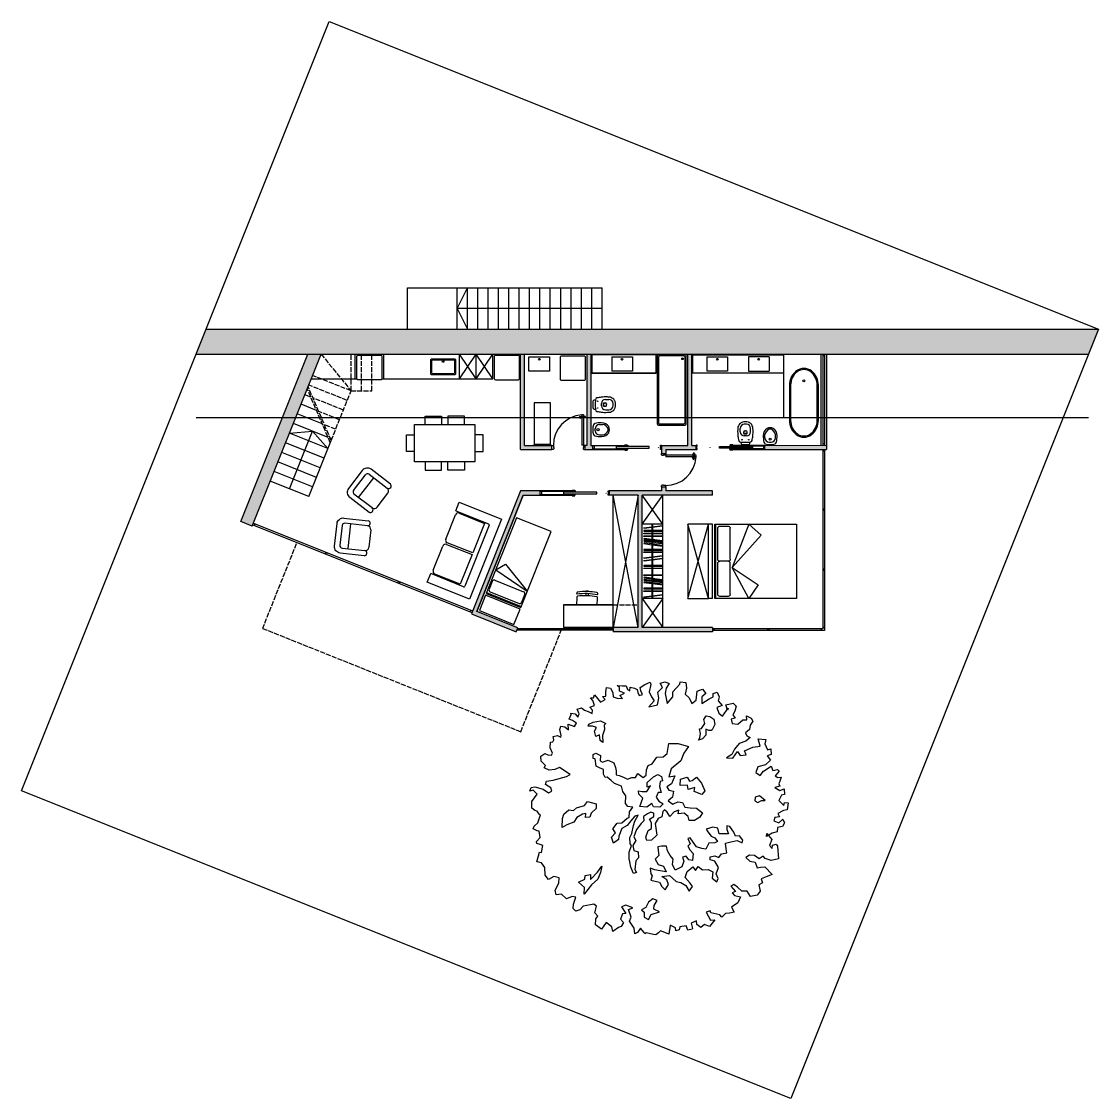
# Model space of a CAD drawing. Header units: millimetres. Extents: x -4534 to 16991, y -2575 to 14176.
# Drawn here: x 14392 to 16991, y 2086 to 4686 of the extents above; entities that cross this region are included whole.
import ezdxf

# ---------------------------------------------------------------- set-up
doc = ezdxf.new("R2010")
doc.units = ezdxf.units.MM
doc.linetypes.add('ACAD_ISO02W100', pattern=[15, 12, -3])
for name, color, linetype in [('Albero_foglie', 104, 'Continuous'), ('campitura', 254, 'Continuous'), ('finestre', 140, 'Continuous'), ('MURO', 44, 'Continuous')]:
    doc.layers.add(name, color=color, linetype=linetype)

msp = doc.modelspace()

# ---------------------------------------------------------------- hatches: boundary and pattern name
at = {"layer": 'campitura'}
h = msp.add_hatch(color=256, dxfattribs=at)
h.dxf.hatch_style = 1
h.paths.add_polyline_path([(15114.7, 3883), (15082.4, 3883), (14920.8, 3478.8), (14948.6, 3467.7)])
h = msp.add_hatch(color=256, dxfattribs=at)
h.dxf.hatch_style = 1
h.paths.add_polyline_path([(15606, 3883), (15596, 3883), (15596, 3652.7), (15671.7, 3652.7), (15671.7, 3662.7), (15606, 3662.7)])
h.paths.add_polyline_path([(15756, 3662.7), (15752, 3662.7), (15752, 3652.7), (15770.4, 3652.7), (15770.4, 3662.7), (15766, 3662.7), (15766, 3883), (15756, 3883)])
h.paths.add_polyline_path([(15999.8, 3662.7), (15936.6, 3662.7), (15936.6, 3652.5), (15936.6, 3642.7), (15946.6, 3642.7), (15946.6, 3652.7), (16019.8, 3652.7), (16019.8, 3662.7), (16009.8, 3662.7), (16009.8, 3883), (15999.8, 3883)])
h = msp.add_hatch(color=256, dxfattribs=at)
h.dxf.hatch_style = 1
h.paths.add_polyline_path([(16334.8, 3652.7), (16334.8, 3662.7), (16104.8, 3662.9), (16104.8, 3662.2), (16186, 3662.2), (16186, 3653.4), (16104.8, 3653.3), (16104.8, 3652.6)])
h = msp.add_hatch(color=256, dxfattribs=at)
h.dxf.hatch_style = 1
h.paths.add_polyline_path([(16059.8, 3212.9), (16059.8, 3222.9), (15889.8, 3222.9), (15889.8, 3542.7), (16059.8, 3542.7), (16059.8, 3552.7), (15946.6, 3552.7), (15946.6, 3562.4), (15936.6, 3562.4), (15936.6, 3552.7), (15809.8, 3552.7), (15809.8, 3542.7), (15879.8, 3542.7), (15879.8, 3222.9), (15819.8, 3222.9), (15819.8, 3212.9)])
h = msp.add_hatch(color=256, dxfattribs=at)
h.dxf.hatch_style = 1
h.paths.add_polyline_path([(15724.8, 3542.7), (15724.8, 3543.3), (15643.6, 3543.4), (15643.6, 3552.7), (15596, 3552.7), (15477.4, 3256.2), (15585.5, 3212.9), (15589.2, 3222.2), (15490.4, 3261.7), (15602.8, 3542.7)])
at = {"layer": 'MURO'}
h = msp.add_hatch(color=256, dxfattribs=at)
h.dxf.hatch_style = 1
h.paths.add_polyline_path([(16967.2, 3883), (16991.2, 3943), (14837.2, 3943), (14813.2, 3883)])

# ---------------------------------------------------------------- linework, layer by layer
for p, q in [((14391.5, 2828.8), (15134.3, 4685.8)), ((15134.3, 4685.8), (16991.2, 3943)), ((15323, 3943), (15323, 4043)), ((15323, 4043), (15443, 4043)), ((15443, 4043), (15793, 4043)), ((15443, 3943), (15443, 4043)), ((15443, 3993), (15468, 4043)), ((15468, 3943), (15468, 4043)), ((15493, 3943), (15493, 4043)), ((15518, 3943), (15518, 4043)), ((15543, 3943), (15543, 4043)), ((15568, 3943), (15568, 4043)), ((15593, 3943), (15593, 4043)), ((15618, 3943), (15618, 4043)), ((15643, 3943), (15643, 4043)), ((15668, 3943), (15668, 4043)), ((15693, 3943), (15693, 4043)), ((15718, 3943), (15718, 4043)), ((15743, 3943), (15743, 4043)), ((15768, 3943), (15768, 4043)), ((15793, 3943), (15793, 4043)), ((15793, 3993), (15443, 3993)), ((15443, 3993), (15468, 3943)), ((14837.2, 3943), (16991.2, 3943)), ((16991.2, 3943), (16248.5, 2086.1)), ((14813.2, 3883), (16967.2, 3883)), ((14920.8, 3478.8), (15082.4, 3883)), ((14948.6, 3467.7), (15114.7, 3883)), ((15104, 3883), (16336.3, 3883)), ((15196, 3883), (15196, 3823)), ((15265.5, 3883), (15265.5, 3823)), ((15448.9, 3823), (15448.9, 3883)), ((15448.9, 3823), (15488.9, 3883)), ((15488.9, 3823), (15448.9, 3883)), ((15488.9, 3823), (15488.9, 3883)), ((15488.9, 3823), (15528.9, 3883)), ((15528.9, 3823), (15488.9, 3883)), ((15528.9, 3823), (15528.9, 3883)), ((15596, 3883), (15859.8, 3883)), ((15756, 3883), (15756, 3662.7)), ((15756, 3883), (15756, 3662.7)), ((15816.2, 3876.6), (15816.2, 3841.6)), ((15816.2, 3876.6), (15866.2, 3876.6)), ((15866.2, 3876.6), (15866.2, 3841.6)), ((16011.1, 3881.6), (16011.1, 3836.6)), ((16011.1, 3881.6), (16231.1, 3881.6)), ((16046.1, 3876.6), (16046.1, 3841.6)), ((16046.1, 3876.6), (16096.1, 3876.6)), ((16096.1, 3876.6), (16096.1, 3841.6)), ((16196.1, 3876.6), (16146.1, 3876.6)), ((16146.1, 3876.6), (16146.1, 3841.6)), ((16196.1, 3876.6), (16196.1, 3841.6)), ((16231.1, 3881.6), (16231.1, 3730.1)), ((16320.8, 3883), (16320.8, 3662.7)), ((16334.8, 3883), (16334.8, 3652.7)), ((15090.7, 3823), (15201.3, 3823)), ((15261.1, 3823), (15528.9, 3823)), ((15923.3, 3836.6), (15768.3, 3836.6)), ((15866.2, 3841.6), (15816.2, 3841.6)), ((16231.1, 3836.6), (16011.1, 3836.6)), ((16096.1, 3841.6), (16046.1, 3841.6)), ((16146.1, 3841.6), (16196.1, 3841.6)), ((15801.4, 3773.5), (15809.5, 3773.5)), ((15103.7, 3746.8), (15066.3, 3761.8)), ((15791.3, 3758.4), (15791.3, 3763.5)), ((15796, 3757.9), (15796, 3764)), ((15796, 3757.9), (15796, 3764)), ((15797, 3765), (15801.6, 3765)), ((15797, 3765), (15801.6, 3765)), ((15797, 3758.9), (15797, 3763)), ((15797, 3756.9), (15801.6, 3756.9)), ((15797, 3756.9), (15801.6, 3756.9)), ((15801.4, 3748.4), (15809.5, 3748.4)), ((15803.6, 3763), (15803.6, 3760.9)), ((15803.6, 3758.9), (15803.6, 3760.9)), ((15819.6, 3758.4), (15819.6, 3763.5)), ((14813.2, 3730.1), (16967.2, 3730.1)), ((15117.6, 3714.3), (15057, 3738.6)), ((15738.6, 3730.6), (15738.6, 3731.8)), ((15738.6, 3730.6), (15738.6, 3729.4)), ((15738.7, 3732), (15741.9, 3732.5)), ((15738.7, 3729.3), (15741.9, 3728.7)), ((15742.1, 3728.9), (15742.1, 3732.4)), ((15742.6, 3731.7), (15742.1, 3731.7)), ((15742.6, 3729.6), (15742.1, 3729.6)), ((15743.5, 3733.3), (15743.5, 3728)), ((15743.5, 3733.3), (15743.7, 3733.3)), ((15743.9, 3733.3), (15743.5, 3733.3)), ((15743.5, 3728), (15743.9, 3728)), ((15743.9, 3728), (15743.9, 3733.3)), ((15747.9, 3736), (15744, 3736)), ((15744, 3736), (15744, 3663.3)), ((15747.9, 3736), (15747.9, 3663.3)), ((15748, 3728), (15748, 3733.3)), ((15748, 3733.3), (15748.4, 3733.3)), ((15748.4, 3728), (15748, 3728)), ((15748.4, 3733.3), (15748.2, 3733.3)), ((15748.4, 3733.3), (15748.4, 3728)), ((15749.3, 3731.7), (15749.8, 3731.7)), ((15749.3, 3729.6), (15749.8, 3729.6)), ((15749.8, 3728.9), (15749.8, 3732.4)), ((15753.2, 3732), (15750, 3732.5)), ((15753.2, 3729.3), (15750, 3728.7)), ((15753.3, 3730.6), (15753.3, 3731.8)), ((15753.3, 3730.6), (15753.3, 3729.4)), ((15926.2, 3730.1), (15996.2, 3730.1)), ((15038.4, 3557.5), (15094.1, 3696.8)), ((15038.4, 3692.1), (15094.1, 3696.8)), ((15131.3, 3655), (15038.4, 3692.1)), ((15131.6, 3681.8), (15047.7, 3715.3)), ((15094.1, 3696.8), (15131.3, 3655)), ((15776.3, 3698), (15776.3, 3703)), ((15786.4, 3713.1), (15794.5, 3713.1)), ((15807.5, 3698), (15807.5, 3703)), ((16126.3, 3695.4), (16126.3, 3703.5)), ((16134.8, 3691), (16134.8, 3695.6)), ((16134.8, 3691), (16134.8, 3695.6)), ((16141.4, 3713.6), (16136.3, 3713.6)), ((16136.9, 3697.6), (16138.9, 3697.6)), ((16140.9, 3697.6), (16138.9, 3697.6)), ((16142.9, 3691), (16142.9, 3695.6)), ((16142.9, 3691), (16142.9, 3695.6)), ((16151.5, 3695.4), (16151.5, 3703.5)), ((16201.2, 3701.8), (16196.2, 3701.8)), ((15122, 3631.8), (15029.1, 3668.9)), ((15084.8, 3538.9), (15139, 3674.5)), ((15140.5, 3678.2), (15136.8, 3679.7)), ((15786.4, 3687.9), (15794.5, 3687.9)), ((16141.9, 3690), (16135.8, 3690)), ((16141.9, 3690), (16135.8, 3690)), ((16141.4, 3685.3), (16136.3, 3685.3)), ((16140.9, 3691), (16136.9, 3691)), ((16186.1, 3680.7), (16186.1, 3688.8)), ((16196.2, 3670.6), (16201.2, 3670.6)), ((16211.3, 3680.7), (16211.3, 3688.8)), ((15112.7, 3608.6), (15019.8, 3645.7)), ((15596, 3652.7), (15671.7, 3652.7)), ((15606, 3662.7), (15671.7, 3662.7)), ((15671.7, 3662.7), (15626, 3662.7)), ((15671.7, 3652.7), (15671.7, 3662.7)), ((15671.7, 3662.7), (15675.3, 3662.7)), ((15674.9, 3652.7), (15671.7, 3652.7)), ((15676.2, 3654), (15674.9, 3652.7)), ((15675.3, 3662.7), (15675.3, 3657.6)), ((15675.3, 3657.6), (15676.2, 3657.6)), ((15676.2, 3657.6), (15676.2, 3654)), ((15747.9, 3663.3), (15744, 3663.3)), ((15748.5, 3657.6), (15747.6, 3657.6)), ((15747.6, 3657.6), (15747.6, 3654)), ((15747.6, 3654), (15748.8, 3652.7)), ((15752, 3662.7), (15748.5, 3662.7)), ((15748.5, 3662.7), (15748.5, 3657.6)), ((15748.8, 3652.7), (15752, 3652.7)), ((15756, 3662.7), (15752, 3662.7)), ((15752, 3652.7), (15752, 3662.7)), ((15752, 3652.7), (15851.6, 3652.7)), ((15766, 3662.7), (15851.6, 3662.7)), ((15936.6, 3662.7), (15999.8, 3662.7)), ((15936.6, 3652.7), (15936.6, 3662.7)), ((15936.6, 3652.7), (15936.6, 3642.7)), ((15936.6, 3639.5), (15936.6, 3642.7)), ((15936.6, 3642.7), (15946.6, 3642.7)), ((15946.6, 3652.7), (16019.8, 3652.7)), ((15946.6, 3652.7), (15946.6, 3642.7)), ((15946.6, 3642.7), (15946.6, 3639.1)), ((16009.8, 3662.7), (16019.8, 3662.7)), ((16013, 3643.4), (16012.4, 3640.2)), ((16012.6, 3640), (16016, 3640)), ((16014.3, 3643.5), (16013.1, 3643.6)), ((16013.2, 3639.6), (16013.2, 3640)), ((16014.3, 3643.5), (16015.5, 3643.5)), ((16015.3, 3639.5), (16015.3, 3640)), ((16015.7, 3643.4), (16016.2, 3640.2)), ((16019.8, 3652.7), (16019.8, 3662.7)), ((16101.5, 3662.8), (16101.5, 3652.8)), ((16104.8, 3662.9), (16334.8, 3662.7)), ((16104.8, 3652.6), (16334.8, 3652.7)), ((16334.8, 3662.7), (16334.8, 3652.7)), ((15103.4, 3585.4), (15010.5, 3622.5)), ((15937.8, 3638.3), (15936.6, 3639.5)), ((15941.5, 3638.3), (15937.8, 3638.3)), ((15941.5, 3639.1), (15941.5, 3638.3)), ((15946.6, 3639.1), (15941.5, 3639.1)), ((15947.1, 3638.6), (15947.1, 3634.7)), ((16019.8, 3638.6), (15947.1, 3638.6)), ((16019.8, 3634.7), (15947.1, 3634.7)), ((16011.6, 3638.7), (16011.6, 3638.2)), ((16016.9, 3638.6), (16011.6, 3638.7)), ((16011.6, 3638.2), (16016.9, 3638.2)), ((16011.6, 3634.2), (16016.9, 3634.1)), ((16011.6, 3633.7), (16011.6, 3634.2)), ((16016.9, 3633.7), (16011.6, 3633.7)), ((16012.8, 3629), (16012.3, 3632.2)), ((16012.5, 3632.4), (16016, 3632.3)), ((16014.2, 3628.8), (16013, 3628.8)), ((16013.2, 3632.8), (16013.2, 3632.4)), ((16014.2, 3628.8), (16015.4, 3628.8)), ((16015.3, 3632.8), (16015.3, 3632.3)), ((16015.6, 3628.9), (16016.1, 3632.1)), ((16016.9, 3638.2), (16016.9, 3638.6)), ((16016.9, 3638.6), (16016.9, 3638.4)), ((16016.9, 3634.1), (16016.9, 3633.7)), ((16016.9, 3633.7), (16016.9, 3633.9)), ((16019.6, 3638.1), (16019.6, 3634.2)), ((15094.1, 3562.2), (15001.3, 3599.3)), ((15192.9, 3553.6), (15222, 3591.7)), ((15230.4, 3592.9), (15274.4, 3559.4)), ((15084.8, 3538.9), (14992, 3576.1)), ((15205.2, 3536.7), (15241.6, 3584.4)), ((15937.8, 3566.8), (15936.6, 3565.6)), ((15936.6, 3565.6), (15936.6, 3562.4)), ((15936.6, 3562.4), (15946.6, 3562.4)), ((15936.6, 3562.4), (15936.6, 3552.7)), ((15941.5, 3566.8), (15937.8, 3566.8)), ((15941.5, 3566), (15941.5, 3566.8)), ((15946.6, 3566), (15941.5, 3566)), ((15946.6, 3562.4), (15946.6, 3566)), ((15946.6, 3562.4), (15946.6, 3552.7)), ((15238, 3511.6), (15194, 3545.1)), ((15250.3, 3513.3), (15276, 3547.1)), ((15602.8, 3542.7), (15490.4, 3261.7)), ((15936.6, 3552.7), (15809.8, 3552.7)), ((15809.8, 3542.7), (15809.8, 3552.7)), ((15879.8, 3542.7), (15809.8, 3542.7)), ((15819.8, 3222.9), (15819.8, 3542.7)), ((15879.8, 3542.7), (15819.8, 3222.9)), ((15879.8, 3222.9), (15819.8, 3542.7)), ((15879.8, 3222.9), (15879.8, 3542.7)), ((15889.8, 3222.9), (15889.8, 3542.7)), ((16059.8, 3542.7), (15889.8, 3542.7)), ((15889.8, 3472.7), (15939.8, 3542.7)), ((15939.8, 3472.7), (15889.8, 3542.7)), ((15939.8, 3222.9), (15939.8, 3542.7)), ((16059.8, 3552.7), (15946.6, 3552.7)), ((16059.8, 3542.7), (16059.8, 3552.7)), ((15440, 3505), (15448.1, 3525.5)), ((15448.1, 3525.5), (15550.3, 3484.6)), ((15415.4, 3436.3), (15438.9, 3495.1)), ((15440, 3505), (15519.1, 3473.4)), ((15447.9, 3498.9), (15509.2, 3474.4)), ((15550.3, 3484.6), (15473.2, 3291.7)), ((15586.4, 3488.1), (15513.2, 3304.9)), ((15669.9, 3454.7), (15586.4, 3488.1)), ((14948.6, 3467.7), (14920.8, 3478.8)), ((15165.3, 3469.2), (15160, 3421.4)), ((15226.8, 3468.4), (15171.9, 3474.5)), ((15185.8, 3472.9), (15179.2, 3413.3)), ((15234.6, 3458.7), (15229.9, 3416.5)), ((15520.7, 3469.8), (15461.9, 3322.9)), ((15509.2, 3474.4), (15480.6, 3402.9)), ((15939.8, 3472.7), (15889.8, 3472.7)), ((15913, 3472.7), (15913, 3355.1)), ((15914.8, 3472.7), (15914.8, 3355.1)), ((15999.8, 3292.9), (16049.8, 3472.7)), ((16049.8, 3292.9), (15999.8, 3472.7)), ((16049.8, 3472.7), (15999.8, 3472.7)), ((15999.8, 3472.7), (15999.8, 3292.9)), ((16059.8, 3472.7), (16049.8, 3472.7)), ((16059.8, 3292.9), (16059.8, 3472.7)), ((16067.3, 3292.9), (16067.3, 3472.7)), ((16102.3, 3387.8), (16102.3, 3462.7)), ((15596.6, 3271.5), (15669.9, 3454.7)), ((15165.3, 3414.8), (15220.2, 3408.7)), ((15385.3, 3361), (15408.8, 3419.7)), ((15417.7, 3423.5), (15479, 3399)), ((15480.6, 3402.9), (15419.3, 3427.4)), ((15479, 3399), (15450.4, 3327.5)), ((15536.2, 3362.5), (15559.5, 3376.2)), ((15536.2, 3362.5), (15612.4, 3310.9)), ((15559.5, 3376.2), (15612.4, 3310.9)), ((15913, 3355.1), (15913, 3292.9)), ((15914.8, 3355.1), (15914.8, 3292.9)), ((16102.3, 3302.9), (16102.3, 3377.8)), ((15371, 3332.6), (15379.2, 3353)), ((15473.2, 3291.7), (15371, 3332.6)), ((15458.3, 3321.4), (15379.2, 3353)), ((15450.4, 3327.5), (15389.1, 3352)), ((15527.5, 3334.1), (15520.1, 3315.6)), ((15534, 3336.9), (15603.6, 3309.1)), ((15513.2, 3304.9), (15596.6, 3271.5)), ((15514.1, 3307.2), (15597.6, 3273.8)), ((15522.9, 3309.1), (15592.5, 3281.3)), ((15599, 3284), (15606.4, 3302.6)), ((15760.5, 3310.6), (15760.5, 3309.6)), ((15699.8, 3277.9), (15819.8, 3277.9)), ((15819.8, 3277.9), (15699.8, 3277.9)), ((15699.8, 3277.9), (15699.8, 3222.9)), ((15939.8, 3292.9), (15889.8, 3292.9)), ((15939.8, 3292.9), (15889.8, 3222.9)), ((15889.8, 3292.9), (15939.8, 3222.9)), ((15999.8, 3292.9), (16049.8, 3292.9)), ((16059.8, 3292.9), (16049.8, 3292.9)), ((15879.8, 3222.9), (15699.8, 3222.9)), ((15879.8, 3222.9), (15819.8, 3222.9)), ((15819.8, 3222.9), (15819.8, 3212.9)), ((16059.8, 3212.9), (15819.8, 3212.9)), ((16059.8, 3222.9), (15889.8, 3222.9)), ((16059.8, 3222.9), (16059.8, 3212.9)), ((16248.5, 2086.1), (14391.5, 2828.8))]:
    msp.add_line(p, q)
at = {"linetype": 'ACAD_ISO02W100'}
for p, q in [((15114.7, 3883), (15187, 3794.3)), ((15187, 3794.3), (15187, 3883)), ((15212, 3794.3), (15212, 3883)), ((15237, 3794.3), (15237, 3883)), ((15187, 3794.3), (15094.1, 3831.4)), ((15136.9, 3669.2), (15081.2, 3799.2)), ((15139, 3674.5), (15083.3, 3804.5)), ((15177.7, 3771.1), (15084.8, 3808.2)), ((15168.4, 3747.8), (15095, 3777.2)), ((15139, 3674.5), (15187, 3794.3)), ((15187, 3794.3), (15237, 3794.3)), ((15159.1, 3724.6), (15109, 3744.7)), ((15149.8, 3701.4), (15122.9, 3712.2)), ((15819.8, 3277.9), (15879.8, 3277.9))]:
    msp.add_line(p, q, dxfattribs=at)
at = {"linetype": 'Continuous'}
msp.add_line((15089.8, 3779.3), (15075.5, 3785), dxfattribs=at)
for points in [[(15204.2, 3880.7), (15258.2, 3880.7, -0.414214), (15261.2, 3877.7), (15261.2, 3823.7, -0.414214), (15258.2, 3820.7), (15204.2, 3820.7, -0.414214), (15201.2, 3823.7), (15201.2, 3877.7, -0.414214)], [(15536.2, 3880.4), (15590.2, 3880.4, -0.414214), (15593.2, 3877.4), (15593.2, 3823.4, -0.414214), (15590.2, 3820.4), (15536.2, 3820.4, -0.414214), (15533.2, 3823.4), (15533.2, 3877.4, -0.414214)], [(15695.3, 3879), (15749.3, 3879, -0.414214), (15752.3, 3876), (15752.3, 3822, -0.414214), (15749.3, 3819), (15695.3, 3819, -0.414214), (15692.3, 3822), (15692.3, 3876, -0.414214)], [(15993.2, 3881.6), (15929.2, 3881.6, 0.414214), (15926.2, 3878.6), (15926.2, 3714.6, 0.414214), (15929.2, 3711.6), (15993.2, 3711.6, 0.414214), (15996.2, 3714.6), (15996.2, 3878.6, 0.414214)], [(15990.2, 3878.6), (15932.2, 3878.6, 0.414214), (15929.2, 3875.6), (15929.2, 3717.6, 0.414214), (15932.2, 3714.6), (15990.2, 3714.6, 0.414214), (15993.2, 3717.6), (15993.2, 3875.6, 0.414214)], [(15436.3, 3871.8, -0.414214), (15439.3, 3868.8), (15439.3, 3836, -0.414214), (15436.3, 3833), (15382.3, 3833, -0.414214), (15379.3, 3836), (15379.3, 3868.8, -0.414214), (15382.3, 3871.8)], [(15433.8, 3869.3, -0.414214), (15436.8, 3866.3), (15436.8, 3838.5, -0.414214), (15433.8, 3835.5), (15384.8, 3835.5, -0.414214), (15381.8, 3838.5), (15381.8, 3866.3, -0.414214), (15384.8, 3869.3)], [(16312.1, 3722), (16312.1, 3807.8, 0.235483), (16296.6, 3839.8, 0.340044), (16263.7, 3839.8, 0.235483), (16248.1, 3807.8), (16248.1, 3722.8, 0.235483), (16263.7, 3690.9, 0.340044), (16296.6, 3690.9, 0.230297)], [(15770.7, 3767.7), (15770.7, 3754.1, 0.414214), (15774.7, 3750.1), (15776.7, 3750.1), (15776.7, 3749.1, 0.370925), (15780.6, 3744.8, 0.029083), (15790.8, 3742.9, 0.042203), (15805.8, 3742.4, 0.025293), (15810, 3742.8, 0.129271), (15816.1, 3744.2, 0.11011), (15821.2, 3747.8, 0.08956), (15824.4, 3753.6, 0.081181), (15825.6, 3760.9, 0.081181), (15824.4, 3768.2, 0.08956), (15821.2, 3774.1, 0.11011), (15816.1, 3777.7, 0.129271), (15810, 3779, 0.025293), (15805.8, 3779.5, 0.042203), (15790.8, 3778.9, 0.029083), (15780.6, 3777.1, 0.370925), (15776.7, 3772.7), (15776.7, 3771.8), (15774.7, 3771.8, 0.414214)], [(16132.1, 3664.7), (16145.7, 3664.7, 0.414214), (16149.7, 3668.7), (16149.7, 3670.7), (16150.7, 3670.7, 0.370925), (16155, 3674.6, 0.029083), (16156.9, 3684.8, 0.042203), (16157.4, 3699.8, 0.025293), (16157, 3704, 0.129271), (16155.6, 3710.1, 0.11011), (16152, 3715.2, 0.08956), (16146.2, 3718.4, 0.081181), (16138.9, 3719.6, 0.081181), (16131.6, 3718.4, 0.08956), (16125.7, 3715.2, 0.11011), (16122.1, 3710.1, 0.129271), (16120.8, 3704, 0.025293), (16120.3, 3699.8, 0.042203), (16120.9, 3684.8, 0.029083), (16122.7, 3674.6, 0.370925), (16127.1, 3670.7), (16128, 3670.7), (16128, 3668.7, 0.414214)]]:
    msp.add_lwpolyline(points, format="xyb", close=True)
for points in [[(15596, 3652.7), (15596, 3883)], [(15606, 3662.7), (15606, 3883)], [(15766, 3883), (15766, 3662.7)], [(15999.8, 3662.7), (15999.8, 3883)], [(16009.8, 3662.7), (16009.8, 3883)], [(15365.5, 3733), (15405.5, 3733), (15405.5, 3713)], [(15365.5, 3713), (15365.5, 3733)], [(15460.5, 3733), (15420.5, 3733), (15420.5, 3713)], [(15460.5, 3713), (15460.5, 3733)], [(15340.5, 3713), (15485.5, 3713), (15485.5, 3623), (15340.5, 3623)], [(15365.5, 3623), (15340.5, 3623), (15340.5, 3713)], [(15320.5, 3688), (15340.5, 3688)], [(15340.5, 3648), (15320.5, 3648), (15320.5, 3688)], [(15505.5, 3688), (15485.5, 3688)], [(15485.5, 3648), (15505.5, 3648), (15505.5, 3688)], [(15852.4, 3652.6), (15851.6, 3652.6), (15851.6, 3653.3), (15770.4, 3653.4), (15770.4, 3662.3), (15851.6, 3662.2), (15851.6, 3662.9), (15852.4, 3662.9), (15852.4, 3661.2), (15773.8, 3661.2), (15773.8, 3654.4), (15852.4, 3654.4), (15852.4, 3652.6)], [(16104, 3652.6), (16104.8, 3652.6), (16104.8, 3653.3), (16186, 3653.4), (16186, 3662.2), (16104.8, 3662.2), (16104.8, 3662.9), (16104, 3662.9), (16104, 3661.1), (16182.6, 3661.2), (16182.6, 3654.4), (16104, 3654.4), (16104, 3652.6)], [(15365.5, 3603), (15405.5, 3603), (15405.5, 3623)], [(15365.5, 3623), (15365.5, 3603)], [(15460.5, 3603), (15420.5, 3603), (15420.5, 3623)], [(15460.5, 3623), (15460.5, 3603)], [(15936.6, 3562.4), (15936.6, 3565.6)], [(15724.8, 3552.7), (15596, 3552.7), (15477.4, 3256.2), (15585.5, 3212.9), (15589.2, 3222.2), (15490.4, 3261.7), (15602.8, 3542.7), (15724.8, 3542.7)], [(15725.6, 3542.6), (15724.8, 3542.6), (15724.8, 3543.3), (15643.6, 3543.4), (15643.6, 3552.3), (15724.8, 3552.2), (15724.8, 3552.9), (15725.6, 3552.9), (15725.6, 3551.2), (15647, 3551.2), (15647, 3544.4), (15725.6, 3544.4), (15725.6, 3542.6)], [(15894.2, 3461.7), (15894, 3463.3), (15913, 3465.9)], [(15913, 3464.2), (15894.2, 3461.7)], [(15914.8, 3466.1), (15937.8, 3469.2), (15938.1, 3467.5), (15914.8, 3464.4)], [(16049.8, 3292.9), (16049.8, 3472.7)], [(15894, 3456.9), (15894, 3455.2), (15913, 3455.2)], [(15913, 3456.9), (15894, 3456.9)], [(15894, 3449.2), (15894, 3450.8), (15913, 3450.8)], [(15913, 3449.2), (15894, 3449.2)], [(15894, 3442.3), (15894, 3443.9), (15913, 3443.9)], [(15913, 3442.3), (15894, 3442.3)], [(15894.2, 3438.1), (15894, 3436.4), (15913, 3433.9)], [(15894.2, 3432.9), (15894, 3431.3), (15913, 3428.7)], [(15913, 3435.6), (15894.2, 3438.1)], [(15913, 3430.4), (15894.2, 3432.9)], [(15914.8, 3455.2), (15938.2, 3455.2), (15938.2, 3456.9), (15914.8, 3456.9)], [(15914.8, 3450.8), (15938.2, 3450.8), (15938.2, 3449.2), (15914.8, 3449.2)], [(15914.8, 3443.9), (15938.2, 3443.9), (15938.2, 3442.3), (15914.8, 3442.3)], [(15914.8, 3433.7), (15937.8, 3430.6), (15938.1, 3432.2), (15914.8, 3435.3)], [(15894.2, 3427.1), (15894, 3425.4), (15913, 3422.9)], [(15894, 3411.4), (15894, 3409.8), (15913, 3409.8)], [(15913, 3411.4), (15894, 3411.4)], [(15913, 3424.6), (15894.2, 3427.1)], [(15914.8, 3428.5), (15937.8, 3425.4), (15938.1, 3427.1), (15914.8, 3430.2)], [(15914.8, 3422.7), (15937.8, 3419.6), (15938.1, 3421.2), (15914.8, 3424.3)], [(15914.8, 3409.8), (15938.2, 3409.8), (15938.2, 3411.4), (15914.8, 3411.4)], [(15894, 3403.7), (15894, 3405.4), (15913, 3405.4)], [(15913, 3403.7), (15894, 3403.7)], [(15894.2, 3389.2), (15894, 3390.9), (15913, 3393.4)], [(15894.2, 3382.8), (15894, 3384.4), (15913, 3386.9)], [(15913, 3391.7), (15894.2, 3389.2)], [(15913, 3385.3), (15894.2, 3382.8)], [(15914.8, 3405.4), (15938.2, 3405.4), (15938.2, 3403.7), (15914.8, 3403.7)], [(15914.8, 3393.7), (15937.8, 3396.7), (15938.1, 3395.1), (15914.8, 3392)], [(15914.8, 3387.2), (15937.8, 3390.3), (15938.1, 3388.6), (15914.8, 3385.5)], [(15894, 3372.7), (15894, 3371), (15913, 3371)], [(15913, 3372.7), (15894, 3372.7)], [(15894, 3365), (15894, 3366.6), (15913, 3366.6)], [(15913, 3365), (15894, 3365)], [(15914.8, 3371), (15938.2, 3371), (15938.2, 3372.7), (15914.8, 3372.7)], [(15914.8, 3366.6), (15938.2, 3366.6), (15938.2, 3365), (15914.8, 3365)], [(15894, 3348.4), (15894, 3350.1), (15913, 3350.1)], [(15913, 3348.4), (15894, 3348.4)], [(15894.2, 3344.3), (15894, 3342.6), (15913, 3340.1)], [(15894.2, 3339.1), (15894, 3337.5), (15913, 3334.9)], [(15894.2, 3333.3), (15894, 3331.6), (15913, 3329.1)], [(15913, 3341.8), (15894.2, 3344.3)], [(15913, 3336.6), (15894.2, 3339.1)], [(15913, 3330.8), (15894.2, 3333.3)], [(15914.8, 3350.1), (15938.2, 3350.1), (15938.2, 3348.4), (15914.8, 3348.4)], [(15914.8, 3339.9), (15937.8, 3336.8), (15938.1, 3338.4), (15914.8, 3341.5)], [(15914.8, 3334.7), (15937.8, 3331.6), (15938.1, 3333.3), (15914.8, 3336.4)], [(15914.8, 3328.9), (15937.8, 3325.8), (15938.1, 3327.4), (15914.8, 3330.5)], [(15754.2, 3299.8), (15754.4, 3304.8)], [(15754.5, 3309.8), (15754.6, 3310.8)], [(15760.2, 3299.6), (15760.3, 3304.6)], [(15894, 3317.6), (15894, 3316), (15913, 3316)], [(15913, 3317.6), (15894, 3317.6)], [(15894, 3309.9), (15894, 3311.6), (15913, 3311.6)], [(15913, 3309.9), (15894, 3309.9)], [(15914.8, 3316), (15938.2, 3316), (15938.2, 3317.6), (15914.8, 3317.6)], [(15914.8, 3311.6), (15938.2, 3311.6), (15938.2, 3309.9), (15914.8, 3309.9)], [(15914.8, 3299.8), (15937.8, 3302.9), (15938.1, 3301.3), (15914.8, 3298.2)], [(15894.2, 3295.4), (15894, 3297.1), (15913, 3299.6)], [(15913, 3297.9), (15894.2, 3295.4)]]:
    msp.add_lwpolyline(points)
for points in [[(15666.4, 3876.6), (15666.4, 3841.6), (15616.4, 3841.6), (15616.4, 3876.6)], [(15923.3, 3881.6), (15768.3, 3881.6), (15768.3, 3836.6), (15923.3, 3836.6)], [(15668.7, 3665.6), (15668.7, 3765.6), (15628.7, 3765.6), (15628.7, 3665.6)], [(15826.6, 3659.9), (15826.6, 3655.7), (15906.7, 3655.6), (15906.7, 3659.8)], [(15848.5, 3663.2), (15848.5, 3663.1), (15847.8, 3663.1), (15847.8, 3664.3), (15853.9, 3664.3), (15853.9, 3663.1), (15851.4, 3663.1), (15851.4, 3663.2)], [(15848.4, 3652.3), (15848.4, 3652.5), (15847.8, 3652.5), (15847.8, 3651.2), (15853.8, 3651.2), (15853.8, 3652.5), (15851.4, 3652.5), (15851.4, 3652.3)], [(15852.4, 3661.2), (15852.4, 3663), (15854.8, 3663), (15854.8, 3661.2)], [(15852.4, 3654.3), (15852.4, 3652.5), (15854.8, 3652.5), (15854.8, 3654.3)], [(15934.8, 3660), (15934.8, 3660), (15934.8, 3660.3), (15934.1, 3660.3), (15934.1, 3663), (15936.6, 3663), (15936.6, 3652.5), (15934.1, 3652.5), (15934.1, 3655.2), (15934.8, 3655.2), (15934.8, 3655.4), (15934.8, 3655.4)], [(16021.5, 3660), (16021.5, 3660), (16021.5, 3660.3), (16022.2, 3660.3), (16022.2, 3663), (16019.8, 3663), (16019.8, 3652.5), (16022.3, 3652.5), (16022.3, 3655.2), (16021.5, 3655.2), (16021.5, 3655.5), (16021.5, 3655.5)], [(16156.4, 3659.9), (16156.4, 3655.7), (16076.4, 3655.6), (16076.4, 3659.9)], [(16104, 3661.2), (16104, 3663), (16101.5, 3663), (16101.5, 3661.2)], [(16104, 3654.3), (16104, 3652.5), (16101.5, 3652.5), (16101.5, 3654.3)], [(16107.9, 3663.2), (16107.9, 3663.1), (16108.6, 3663.1), (16108.6, 3664.3), (16102.5, 3664.3), (16102.5, 3663.1), (16104.9, 3663.1), (16104.9, 3663.2)], [(16107.9, 3652.3), (16107.9, 3652.5), (16108.6, 3652.5), (16108.6, 3651.2), (16102.5, 3651.2), (16102.5, 3652.5), (16105, 3652.5), (16105, 3652.3)], [(15699.9, 3549.9), (15699.9, 3545.7), (15779.9, 3545.6), (15779.9, 3549.8)], [(15721.7, 3553.2), (15721.7, 3553.1), (15721, 3553.1), (15721, 3554.4), (15727.1, 3554.4), (15727.1, 3553.1), (15724.6, 3553.1), (15724.6, 3553.2)], [(15721.7, 3542.3), (15721.7, 3542.5), (15721, 3542.5), (15721, 3541.2), (15727.1, 3541.2), (15727.1, 3542.5), (15724.6, 3542.5), (15724.6, 3542.3)], [(15725.6, 3551.2), (15725.6, 3553), (15728.1, 3553), (15728.1, 3551.2)], [(15725.6, 3544.3), (15725.6, 3542.5), (15728.1, 3542.5), (15728.1, 3544.3)], [(15808.1, 3550), (15808.1, 3550), (15808.1, 3550.3), (15807.3, 3550.3), (15807.3, 3553), (15809.8, 3553), (15809.8, 3542.5), (15807.3, 3542.5), (15807.3, 3545.2), (15808.1, 3545.2), (15808.1, 3545.5), (15808.1, 3545.5)], [(16262.1, 3472.7), (16262.1, 3292.9), (16064.8, 3292.9), (16064.8, 3472.7)], [(16147.2, 3472.7), (16107.3, 3367.8), (16177, 3446.1)], [(16107.3, 3367.8), (16169.5, 3326.1), (16147.2, 3292.9)], [(15511.5, 3300.8), (15496.7, 3263.7), (15580.2, 3230.3), (15595, 3267.5)]]:
    msp.add_lwpolyline(points, close=True)
for points in [[(16315.1, 3722), (16315.1, 3807.8, 0.23539), (16298.4, 3842.2, 0.340044), (16261.8, 3842.2, 0.23539), (16245.1, 3807.8), (16245.1, 3722.8, 0.23539), (16261.8, 3688.5, 0.340044), (16298.4, 3688.5, 0.23539), (16315.1, 3722.8)], [(15281.9, 3569.3), (15235.2, 3604.9, 0.414214), (15214.2, 3602.1), (15180.8, 3558.4, 0.414214), (15183.7, 3537.3), (15230.4, 3501.7)], [(15218.9, 3396.3), (15160.5, 3402.8, -0.414214), (15147.2, 3419.3), (15153.2, 3474, -0.414214), (15169.8, 3487.3), (15228.2, 3480.8)], [(16102.3, 3387.8, -0.414214), (16097.3, 3382.8), (16077.3, 3382.8, -0.414214), (16072.3, 3387.8), (16072.3, 3462.7, -0.414214), (16077.3, 3467.7), (16097.3, 3467.7, -0.414214), (16102.3, 3462.7)], [(16102.3, 3302.9, -0.414214), (16097.3, 3297.9), (16077.3, 3297.9, -0.414214), (16072.3, 3302.9), (16072.3, 3377.8, -0.414214), (16077.3, 3382.8)], [(15733.3, 3298.4, 0.198912), (15732, 3295.6), (15731.1, 3277.9)], [(15781.5, 3277.9), (15782, 3293.9, 0.198912), (15780.9, 3296.8)]]:
    msp.add_lwpolyline(points, format="xyb")
at = {"linetype": 'ACAD_ISO02W100'}
msp.add_lwpolyline([(15054.8, 3425.2), (14973.1, 3220.9), (15596.6, 2971.5), (15694.5, 3216.3)], dxfattribs=at)
for centre, radius in [((15409.3, 3865.1), 2), ((15641.4, 3870.6), 2), ((15841.2, 3870.6), 2), ((15987.1, 3871.6), 2), ((16071.1, 3870.6), 2), ((16171.1, 3870.6), 2), ((16280.1, 3818.4), 2.5), ((15782.3, 3769), 0.756), ((15782.3, 3752.9), 0.756), ((15783.1, 3700.5), 2.5), ((16130.8, 3676.3), 0.756), ((16146.9, 3676.3), 0.756), ((16198.7, 3677.4), 2.5), ((15748.5, 3663.3), 0.555), ((15947.1, 3639.1), 0.555)]:
    msp.add_circle(centre, radius)
for centre, radius, start, end in [((15871.6, 3760.9), 95.4, 174.1181, 185.8819), ((15801.4, 3763.5), 10.1, 90, 180), ((15809.5, 3763.5), 10.1, 0, 90), ((15801.4, 3758.4), 10.1, 180, 270), ((15797, 3764), 1.01, 90, 180), ((15797, 3764), 1.01, 90, 180), ((15797, 3757.9), 1.01, 180, 270), ((15797, 3757.9), 1.01, 180, 270), ((15798, 3763), 1.01, 90, 180), ((15798, 3758.9), 1.01, 180, 270), ((15801.6, 3763), 2.02, 0, 90), ((15801.6, 3758.9), 2.02, 270, 0), ((15809.5, 3758.4), 10.1, 270, 0), ((15747.9, 3663.5), 72.6, 93.0587, 180.6198), ((15738.8, 3731.8), 0.178, 99.7258, 180), ((15738.8, 3731.8), 0.178, 99.7258, 180), ((15738.8, 3729.4), 0.178, 180, 260.2742), ((15738.8, 3729.4), 0.178, 180, 260.2742), ((15742, 3732.4), 0.178, 360, 99.7258), ((15742, 3728.9), 0.178, 260.2742, 360), ((15742, 3728.9), 0.178, 260.2742, 360), ((15742.6, 3732.6), 0.893, 270, 360), ((15742.6, 3728.7), 0.893, 360, 90), ((15749.3, 3732.6), 0.893, 180, 270), ((15749.3, 3728.7), 0.893, 90, 180), ((15750, 3732.4), 0.178, 80.2742, 180), ((15750, 3728.9), 0.178, 180, 279.7258), ((15750, 3728.9), 0.178, 180, 279.7258), ((15753.1, 3731.8), 0.178, 360, 80.2742), ((15753.1, 3731.8), 0.178, 360, 80.2742), ((15753.1, 3729.4), 0.178, 279.7258, 360), ((15753.1, 3729.4), 0.178, 279.7258, 360), ((15817, 3700.5), 46.6, 165.3309, 194.6691), ((15777.4, 3709.8), 6.06, 104.6866, 155.6482), ((15790.1, 3650.7), 66.5, 88.5721, 102.3405), ((15786.4, 3703), 10.1, 90, 180), ((15786.4, 3698), 10.1, 180, 270), ((15792, 3696.3), 20.9, 33.4814, 90.4716), ((15792, 3704.8), 20.9, 269.5284, 326.5186), ((15791.4, 3695.7), 17.7, 24.5032, 80.108), ((15791.4, 3705.3), 17.7, 279.892, 335.4968), ((15787.7, 3700.5), 22.9, 359.9997, 18.5643), ((15787.7, 3700.5), 22.9, 341.4357, 0.0003), ((16136.3, 3703.5), 10.1, 90, 180), ((16136.3, 3695.4), 10.1, 180, 270), ((16136.9, 3695.6), 2.02, 90, 180), ((16136.9, 3692), 1.01, 180, 270), ((16140.9, 3695.6), 2.02, 0, 90), ((16140.9, 3692), 1.01, 270, 0), ((16141.4, 3703.5), 10.1, 0, 90), ((16141.4, 3695.4), 10.1, 270, 0), ((16203, 3686.2), 20.9, 123.4814, 180.4716), ((16203.5, 3685.7), 17.7, 114.5032, 170.108), ((16198.7, 3682), 22.9, 89.9997, 108.5643), ((16198.7, 3682), 22.9, 71.4357, 90.0003), ((16193.9, 3685.7), 17.7, 9.892, 65.4968), ((16194.5, 3686.2), 20.9, 359.5284, 56.5186), ((15777.4, 3691.2), 6.06, 204.3518, 255.3134), ((15790.1, 3750.3), 66.5, 257.6595, 271.4279), ((16138.9, 3765.6), 95.4, 264.1181, 275.8819), ((16135.8, 3691), 1.01, 180, 270), ((16135.8, 3691), 1.01, 180, 270), ((16141.9, 3691), 1.01, 270, 0), ((16141.9, 3691), 1.01, 270, 0), ((16248.5, 3684.4), 66.5, 178.5721, 192.3405), ((16189.4, 3671.7), 6.06, 194.6866, 245.6482), ((16196.2, 3680.7), 10.1, 180, 270), ((16198.7, 3711.3), 46.6, 255.3309, 284.6691), ((16201.2, 3680.7), 10.1, 270, 0), ((16208, 3671.7), 6.06, 294.3518, 345.3134), ((16148.9, 3684.4), 66.5, 347.6595, 1.4279), ((16012.6, 3640.2), 0.178, 169.779, 269.5048), ((16012.6, 3640.2), 0.178, 169.779, 269.5048), ((16013.1, 3643.4), 0.178, 89.5048, 169.779), ((16013.1, 3643.4), 0.178, 89.5048, 169.779), ((16015.5, 3643.4), 0.178, 9.2306, 89.5048), ((16015.5, 3643.4), 0.178, 9.2306, 89.5048), ((16016, 3640.2), 0.178, 269.5048, 9.2306), ((15947.3, 3638.5), 72.6, 269.3802, 356.9413), ((16012.4, 3639.6), 0.893, 269.5048, 359.5048), ((16012.3, 3632.8), 0.893, 359.5048, 89.5048), ((16012.5, 3632.2), 0.178, 89.5048, 189.2306), ((16012.5, 3632.2), 0.178, 89.5048, 189.2306), ((16013, 3629), 0.178, 189.2306, 269.5048), ((16013, 3629), 0.178, 189.2306, 269.5048), ((16016.2, 3639.5), 0.893, 179.5048, 269.5048), ((16016.2, 3632.8), 0.893, 89.5048, 179.5048), ((16015.4, 3629), 0.178, 269.5048, 349.779), ((16015.4, 3629), 0.178, 269.5048, 349.779), ((16016, 3632.2), 0.178, 349.779, 89.5048), ((15226.8, 3588.1), 6, 52.6879, 142.6879), ((15277.7, 3564.7), 6.28, 237.6196, 47.7562), ((15197.7, 3549.9), 6, 142.6879, 232.6879), ((15269.1, 3552.4), 8.75, 322.6879, 52.6879), ((15233.8, 3507), 6.28, 237.6196, 47.7562), ((15243.3, 3518.6), 8.75, 232.6879, 322.6879), ((15445.3, 3492.5), 6.88, 68.1986, 158.1986), ((15171.2, 3468.5), 6, 83.7093, 173.7093), ((15227, 3474.7), 6.28, 268.641, 78.7776), ((15225.9, 3459.7), 8.75, 353.7093, 83.7093), ((15518.1, 3470.8), 2.75, 338.1986, 68.1986), ((15421.8, 3433.8), 6.88, 158.1986, 248.1986), ((15166, 3420.8), 6, 173.7093, 263.7093), ((15219, 3402.6), 6.28, 268.641, 78.7776), ((15221.2, 3417.4), 8.75, 263.7093, 353.7093), ((15415.2, 3417.2), 6.88, 68.1986, 158.1986), ((16097.3, 3377.8), 5, 0, 90), ((15391.7, 3358.4), 6.88, 158.1986, 248.1986), ((15532.2, 3332.3), 5, 68.1986, 158.1986), ((15459.4, 3323.9), 2.75, 248.1986, 338.1986), ((15524.8, 3313.7), 5, 158.1986, 248.1986), ((15601.8, 3304.4), 5, 338.1986, 68.1986), ((15734.5, 3305.6), 3.01, 90.8399, 229.9909), ((15752.8, 3168), 136.8, 77.6799, 98.5086), ((15752.8, 3168), 141.8, 78.7528, 97.7209), ((15752.8, 3168), 142.8, 86.8906, 89.2979), ((15780.2, 3304.1), 3.01, 306.1976, 85.3486), ((15594.3, 3285.9), 5, 248.1986, 338.1986), ((15752.8, 3168), 131.8, 77.6799, 98.5086)]:
    msp.add_arc(centre, radius, start, end)
at = {"color": 1, "true_color": 0xff0505}
for points in [[(15927.1, 3656.9), (15929.1, 3656.9), (15927.1, 3657.8), (15929.1, 3657.8)], [(15929.1, 3655.9), (15929.1, 3658.9), (15931.8, 3657.4), (15929.1, 3658.9)], [(16054, 3656), (16054, 3658.9), (16051.3, 3657.4), (16054, 3658.9)], [(16056, 3657), (16054, 3657), (16056, 3657.9), (16054, 3657.9)], [(15800.3, 3546.9), (15802.3, 3546.9), (15800.3, 3547.9), (15802.3, 3547.9)], [(15802.3, 3545.9), (15802.3, 3548.9), (15805, 3547.4), (15802.3, 3548.9)]]:
    msp.add_solid(points, dxfattribs=at)
at = {"layer": 'Albero_foglie', "linetype": 'ByBlock'}
for points in [[(15656.6, 2890.2), (15646.3, 2900.2), (15645.4, 2912.7), (15654.8, 2918.7), (15661.9, 2915.8), (15671.2, 2914.5), (15673.2, 2919.6), (15667.6, 2932.6), (15668.3, 2946.5), (15674.3, 2946.6), (15676.3, 2951.7), (15674.9, 2959.5), (15685.5, 2962.5), (15693.4, 2958), (15693.9, 2962.6), (15691.2, 2976.9), (15693.2, 2984.4), (15703.3, 2982.8), (15712.3, 2975.7), (15710.8, 2989.5), (15726.4, 2984.3), (15731, 2992.2), (15721.4, 2998.4), (15713.3, 3001.7), (15718.7, 3012.7), (15717.8, 3016.5), (15727.9, 3014.9), (15734.3, 3006.5), (15737.5, 3014.5), (15732.5, 3026.2), (15743.4, 3029.2), (15750.9, 3023.7), (15759, 3020.5), (15769, 3015.1), (15769.8, 3023.4), (15763, 3030.7), (15774.4, 3034.8), (15770.9, 3046.9), (15764.9, 3052.8), (15772.1, 3053.4), (15775, 3060.5), (15782.2, 3051.8), (15789.5, 3043), (15800.6, 3049.2), (15793.9, 3056.8), (15802.3, 3056.9), (15801.8, 3067.8), (15803.4, 3077.9), (15813.5, 3076.3), (15819, 3065.8), (15819.9, 3055.8), (15829.2, 3052), (15842.2, 3051.7), (15835.5, 3059.2), (15847.2, 3064.2), (15834.7, 3069.3), (15834.9, 3078.5), (15829.4, 3083.1), (15842.1, 3081.9), (15850.8, 3081.9), (15854.3, 3073.2), (15860.2, 3069.8), (15860.4, 3079.1), (15871.1, 3076.2), (15877.3, 3073.7), (15879, 3065.7), (15882.1, 3058.6), (15890.4, 3061.2), (15886.6, 3070), (15884.9, 3077.9), (15896.2, 3085.2), (15909.1, 3090.8), (15910.8, 3085.3), (15906.3, 3068), (15912.2, 3055.9), (15919.1, 3046.2), (15905.7, 3031.1), (15926.7, 3035.9), (15930, 3052.6), (15927.3, 3066.9), (15938.7, 3077.9), (15933.5, 3088.3), (15945.6, 3091.8), (15954.9, 3088.1), (15947.9, 3076.7), (15945, 3063.3), (15949.8, 3039.8), (15963.5, 3055.8), (15963.5, 3068), (15980.5, 3086.2), (15981.3, 3091.7), (15995.2, 3090), (15996.6, 3076.2), (15993.3, 3061.9), (16003, 3053.2), (16009.8, 3039.8), (16020.2, 3047.7), (16022.6, 3069.3), (16035.2, 3073.9), (16043.2, 3063.5), (16034, 3055.4), (16033.7, 3039.9)], [(16033.7, 3039.9), (16051.2, 3050.6), (16061.4, 3055.2), (16061.2, 3063.5), (16070.9, 3067), (16075.7, 3055.4), (16073.1, 3045.6), (16082.9, 3034.4), (16070.3, 3029.8), (16074.6, 3016.3), (16083.6, 3009.2), (16097.5, 3028.6), (16095.5, 3023.5), (16092.1, 3036.6), (16109.3, 3040.5), (16117, 3032.9), (16113.6, 3021.1), (16108.7, 3012.3), (16114, 3003.9), (16104.5, 3001.9), (16106.6, 2991.3), (16121, 2989.4), (16132.7, 3000.3), (16142.3, 2999.9), (16141.4, 3010), (16153.2, 3003.9), (16156.6, 2996.6), (16150.3, 2987), (16148.7, 2976.9), (16139.2, 2968.9), (16142.6, 2961.7), (16150.2, 2957.3), (16139.6, 2948.3), (16124.2, 2942.7), (16112.6, 2929.3), (16106.3, 2916.2), (16093.4, 2908.2), (16108.9, 2907.9), (16120.2, 2923.9), (16126, 2914.2), (16140.8, 2915.6), (16136.5, 2925.6), (16156.6, 2934.2), (16174.3, 2936.9), (16169.5, 2954.4), (16188, 2952.9), (16186, 2941.9), (16192.3, 2927.3), (16200.3, 2929.9), (16201.1, 2916.4), (16191.2, 2913.4), (16199.2, 2903), (16187.2, 2891.2), (16168.7, 2886.4), (16164.2, 2872.6), (16174.7, 2866), (16182.5, 2876), (16201.5, 2887.9), (16204.8, 2877.9), (16216.5, 2880.4), (16220.8, 2876.3), (16211.2, 2864.6), (16217.1, 2861.1), (16225.5, 2861.3), (16222.6, 2854.1), (16219.3, 2845.7), (16221.9, 2840.2), (16209.8, 2836.7), (16222.4, 2829.2), (16232.5, 2833.5), (16233, 2820.1), (16226.2, 2818), (16219.7, 2805), (16231.8, 2792.9), (16233.6, 2800.8), (16241.8, 2799.6), (16239.6, 2782.8), (16230.7, 2781.5), (16216.9, 2773.9), (16221.2, 2766.3), (16209.7, 2764.6), (16207.4, 2756.2), (16220, 2751.2), (16229.6, 2760.5), (16233.4, 2751.7), (16228.5, 2742.9), (16216.7, 2740.3), (16216, 2729.9), (16203.8, 2726.4), (16190, 2718.8), (16190.4, 2725.9), (16202.6, 2711.3), (16196.9, 2697), (16203.6, 2689.4), (16204.4, 2697.4), (16213.6, 2699.6), (16216.6, 2695), (16218.5, 2664.4), (16201.4, 2660.5), (16186.6, 2665), (16181.6, 2670.8), (16172.3, 2664.9), (16160.9, 2672.9), (16149.2, 2673.1), (16139.9, 2668.1), (16149.3, 2658.5), (16162.7, 2656.6), (16167, 2643), (16175, 2644.7), (16185.9, 2645.2), (16203.6, 2627), (16189.4, 2620.9), (16176.8, 2616.3), (16179.9, 2606.7), (16171, 2601.9), (16174.2, 2586.4), (16167, 2577.2), (16151.4, 2573.7), (16143.4, 2586.6), (16130, 2586.1), (16119.5, 2596.2), (16111.4, 2602.9), (16103.9, 2598.9), (16115.4, 2586), (16106.6, 2582.3), (16112.8, 2576), (16126.8, 2572.8), (16121, 2558.5), (16105.1, 2548.2), (16112, 2535.8), (16100.2, 2533.2), (16090.6, 2532.5), (16082.2, 2523.8), (16077.1, 2529.3), (16062.9, 2532.8), (16055.3, 2534.5), (16053.5, 2538.7), (16043.9, 2535.6), (16054.4, 2516.8), (16065.4, 2517.3), (16052.6, 2500.9), (16040.3, 2505.8), (16031.6, 2498.6), (16021.4, 2506.1), (16021, 2514.6), (16008, 2509.1), (16011.1, 2496), (16010.6, 2494.8), (16000.2, 2492.1), (15996.2, 2503), (15980.4, 2500), (15979.1, 2493.2), (15970.8, 2490.7), (15970.2, 2497.8), (15957.2, 2504.4), (15954.4, 2482.7), (15944.3, 2486.7), (15933.8, 2490.9), (15929.3, 2485.8), (15922.6, 2481.2), (15917.1, 2482), (15899.4, 2485.6), (15896.1, 2483.4), (15894.9, 2486.4), (15885.9, 2496.9), (15878.4, 2486.7), (15872.2, 2483.3), (15870.4, 2497.2), (15859.1, 2513.9), (15863.1, 2524), (15857.1, 2542), (15867.5, 2546.2), (15850.7, 2552.9), (15839.8, 2549), (15850, 2532.8), (15842.1, 2531.4), (15837.1, 2518.8), (15844.7, 2510.9), (15838.9, 2501.5), (15833, 2499), (15819.2, 2488.9), (15816.7, 2500.7), (15803.1, 2510.9), (15791.9, 2495), (15776.7, 2504.9), (15777.9, 2520), (15782.9, 2526.3), (15775.3, 2534.2), (15779.3, 2550.3), (15773, 2555.2), (15765, 2553.6), (15747, 2550), (15739.6, 2541.2), (15729.9, 2537.8), (15722.9, 2544.4), (15723.6, 2554.9), (15729.3, 2571.7), (15720.4, 2573.8), (15707.4, 2568.3), (15695.2, 2579.4), (15682.3, 2577.3), (15679.7, 2589.1), (15688.8, 2605.9), (15689.5, 2618.8), (15676.1, 2621.7), (15663.8, 2614.5), (15655.9, 2625), (15654.9, 2643.4), (15646.4, 2655.1), (15635.1, 2657.2), (15642.1, 2680.7), (15646.7, 2679.9), (15649.9, 2696.7), (15643.6, 2699.2), (15635.2, 2701.5), (15634.3, 2705.3), (15634.7, 2706.2), (15643.1, 2716), (15640.9, 2731.5), (15636.6, 2731.8), (15626.6, 2737.2), (15629.1, 2743.5), (15638.2, 2751.6), (15644.7, 2770.5), (15641.5, 2771.8), (15636.3, 2779.8), (15630.9, 2780.9), (15623.7, 2787.2), (15623.1, 2803.1), (15636.1, 2820.8), (15626.7, 2830.4), (15618.4, 2827.8), (15622.1, 2837.1), (15631, 2838.4), (15650.7, 2833), (15663.7, 2823.9), (15671.3, 2828.2), (15669.6, 2836.1), (15656.1, 2843.9), (15658.4, 2852.4), (15674.5, 2854.3), (15706.8, 2863.2), (15715.9, 2867.8), (15690.5, 2884.9), (15678.9, 2880.2), (15665.1, 2878.5), (15653.3, 2884.6), (15656.6, 2890.2)]]:
    msp.add_lwpolyline(points, dxfattribs=at)
for points in [[(15778, 2960.2), (15774.3, 2972.5), (15779.1, 2981.4), (15769.8, 2985.1), (15759, 2984.6), (15761.1, 2989.8), (15771.2, 2994.1), (15789.3, 2997.7), (15802.2, 2991.3), (15798.2, 2986.8), (15798.9, 2976.9), (15794.2, 2962.1), (15794.6, 2945.2), (15788.2, 2950.2), (15786.6, 2963.9)], [(16025.6, 2951), (16029.1, 2956.8), (16030.9, 2966.8), (16028.3, 2978.7), (16033.3, 2979.1), (16040.8, 2991.6), (16038.4, 3000.9), (16044.2, 3009.4), (16053.3, 3008.2), (16062.8, 3001.9), (16064.8, 2989.1), (16058.4, 2976.2), (16056.5, 2974.5), (16050.6, 2974.4), (16043.4, 2977.3), (16043.6, 2963), (16035.4, 2954.2)], [(15869.2, 2629.4), (15862.1, 2644.3), (15860.1, 2657.1), (15858.3, 2664.9), (15858.6, 2680.3), (15863.8, 2696.4), (15860.8, 2701), (15859.6, 2716), (15864.7, 2725.7), (15868.6, 2744.6), (15871.7, 2755.3), (15880, 2769.9), (15871.8, 2767.3), (15862.6, 2756.5), (15853.2, 2744.8), (15840.8, 2737.7), (15833.3, 2719.1), (15832.6, 2711.1), (15820.9, 2702.7), (15815.6, 2716.6), (15825.7, 2727.1), (15818.9, 2736.9), (15829.3, 2750.7), (15840.3, 2751.2), (15853.2, 2762.7), (15858.5, 2764.3), (15859.4, 2778.2), (15867.4, 2789.4), (15854.9, 2790.8), (15849.4, 2797.9), (15850.7, 2816.5), (15842.8, 2826.8), (15839.7, 2840), (15823.2, 2846.6), (15815.1, 2853.3), (15805.5, 2862), (15800.1, 2860.6), (15796.4, 2869.2), (15796.1, 2880.1), (15786.7, 2883.8), (15778.9, 2888.2), (15776.4, 2905.9), (15771.8, 2906.7), (15771.1, 2916.6), (15778.2, 2919.6), (15789.2, 2914), (15788.7, 2901), (15793.6, 2898), (15797.8, 2899.8), (15807.5, 2903), (15821.7, 2896.3), (15825.6, 2885.2), (15827.1, 2877.2), (15827, 2867.7), (15834.6, 2865.9), (15845, 2861.8), (15854.7, 2856.6), (15865, 2860.9), (15873.4, 2861.2), (15879.5, 2870.7), (15892.4, 2860.7), (15899.3, 2866.3), (15899.9, 2879.3), (15904, 2889.7), (15914.1, 2894), (15925.2, 2909.9), (15940.1, 2911.1), (15950.4, 2919), (15953.9, 2942.6), (15976.7, 2943.1), (16001.5, 2935.6), (15990.2, 2919.8), (15982.8, 2901.1), (15959.5, 2881.7), (15954.1, 2862.5), (15968.4, 2865.1), (15960.5, 2845.5), (15949.2, 2838), (15954.3, 2830), (15965.5, 2828), (15963.1, 2813.3), (15952.5, 2804.5), (15963.7, 2796.3), (15975.7, 2802.3), (15986.7, 2800.4), (15993.1, 2789.5), (16005.7, 2787.9), (16020.8, 2786.7), (16035.6, 2775.9), (16029.1, 2765.3), (16016.3, 2757.4), (16002.8, 2756.7), (16001, 2766.9), (15990.9, 2774.7), (15977, 2773.1), (15978.4, 2782.1), (15967.2, 2778.2), (15956.5, 2766.8), (15949.8, 2776.9), (15943.8, 2782.7), (15939.6, 2778.5), (15937.2, 2766.2), (15928.1, 2761.5), (15921.1, 2750), (15922.6, 2738.6), (15925.5, 2721.8), (15911.9, 2709.3), (15901, 2709), (15898.4, 2717.2), (15904.6, 2732.6), (15912.5, 2737.8), (15912, 2751.2), (15907.3, 2760.2), (15918.2, 2766.7), (15917.9, 2775.1), (15910.3, 2777), (15902.7, 2772.9), (15893.3, 2767.1), (15893.6, 2756.1), (15887.7, 2750.1), (15875.9, 2735.7), (15869.9, 2717.8), (15874.6, 2708.7), (15867.5, 2697.1), (15869.8, 2684.4), (15880.3, 2681.2), (15880.7, 2666.8), (15874.2, 2659.8), (15872, 2639.1), (15876.2, 2631.5)], [(15891.6, 2810.7), (15881.3, 2820.7), (15880.7, 2828.3), (15889.7, 2826.9), (15900.7, 2827.4), (15909.6, 2840.6), (15901.5, 2837.9), (15902, 2848.5), (15917.2, 2862.6), (15927.7, 2868), (15936.7, 2863.4), (15938.5, 2853.1), (15933.2, 2851.5), (15931.6, 2838.9), (15935.4, 2824.4), (15928.4, 2824.7), (15923.8, 2813.3), (15929.6, 2803.9), (15940.2, 2797.2), (15932.2, 2789.6), (15916.8, 2789.8), (15913.2, 2798.4), (15901, 2789), (15883.7, 2791.1)], [(15981.8, 2841.6), (15982, 2857), (15998.2, 2861.3), (16004, 2851.9), (16010.7, 2853.9), (16021, 2861.8), (16033.2, 2847.4), (16041.4, 2828.6), (16034.1, 2819.5), (16015.5, 2827), (16017.2, 2837), (16000.6, 2831.7), (15998.8, 2842)], [(16172.9, 2816.7), (16162.2, 2813.7), (16162, 2804.2), (16168.8, 2800.3), (16177.9, 2805.2), (16186.5, 2805.2)], [(15697.3, 2761.5), (15700.4, 2772.3), (15712.9, 2782.8), (15724.1, 2780.8), (15731.5, 2787.4), (15750.4, 2793), (15758.1, 2803), (15778.6, 2797.2), (15778.9, 2786.3), (15767, 2774.4), (15763.3, 2765.1), (15753.3, 2764.2), (15753.5, 2773.7), (15745.7, 2772.1), (15731.8, 2764.4), (15724.8, 2753), (15708, 2746.5), (15697, 2740)], [(15909.3, 2642.1), (15910.9, 2628.2), (15913.7, 2623.5), (15910.7, 2612.8), (15931.5, 2608), (15936.9, 2597.5), (15945.6, 2589.3), (15953.3, 2602.9), (15949.4, 2614), (15936.9, 2621.5), (15956.1, 2624.6), (15971.8, 2609.8), (15983, 2607.7), (15995.5, 2600.3), (16003.3, 2586.6), (16011.2, 2597.7), (16006, 2605.7), (15993.5, 2619.2), (15998.2, 2634), (16012.2, 2645.1), (16018.4, 2636.7), (16024.6, 2646.1), (16035.7, 2638.2), (16049.2, 2638.7), (16060.2, 2633.1), (16058.9, 2618.1), (16069.7, 2608.9), (16073, 2617.2), (16068, 2628.7), (16073.8, 2643.3), (16065.4, 2658.5), (16053.7, 2662.2), (16054.2, 2669.1), (16064.9, 2671.9), (16075.1, 2667.9), (16080.9, 2676.3), (16094.2, 2679.4), (16092.8, 2688.3), (16091.2, 2702.1), (16103.4, 2705.6), (16119.2, 2708.9), (16131.1, 2702.9), (16132.5, 2709.5), (16124.7, 2719.9), (16114.7, 2719), (16111.4, 2728.7), (16101.4, 2742.3), (16093.8, 2744.1), (16093.9, 2735.7), (16097.8, 2724.6), (16088.3, 2724.9), (16075.4, 2725.2), (16072.3, 2738.4), (16060.1, 2740.9), (16044.1, 2736.5), (16048.6, 2730), (16056.4, 2719.5), (16065.2, 2715), (16071.4, 2706.4), (16065.3, 2702.9), (16050.7, 2702.7), (16043.6, 2687.6), (16033.6, 2689.4), (16020.7, 2693.3), (16013.2, 2704.6), (16005.5, 2714.9), (16000, 2713.4), (16005.6, 2700.5), (15999.9, 2695.5), (16004.9, 2686.4), (16013, 2677.2), (16011, 2660.1), (16002.4, 2662.3), (15996.2, 2670.7), (15986.9, 2668.5), (15990.2, 2658.8), (15985.8, 2644.9), (15969.5, 2637.2), (15962.9, 2650.6), (15964.8, 2664.1), (15957.5, 2672.9), (15951.1, 2684), (15948.3, 2694.7), (15936.3, 2694.7), (15927.4, 2693.5), (15928.5, 2684.5), (15929.7, 2672.2), (15921.4, 2663.6), (15928.4, 2651.2), (15941.3, 2647.2), (15947.4, 2632.8), (15928.5, 2636.7), (15920.6, 2637.6)], [(15736.4, 2608.2), (15751.3, 2615.5), (15752.5, 2624.6), (15765.3, 2626.6), (15765.2, 2614.6), (15781.8, 2632), (15792.6, 2646.8), (15789, 2631.6), (15782.4, 2615.1), (15767.5, 2601.9), (15750, 2578.9), (15750.5, 2595.5)], [(15898.8, 2546.9), (15888.2, 2541.6), (15894.2, 2535.5), (15894.2, 2523.7), (15905.1, 2518.1), (15911.1, 2530), (15931.6, 2536.2), (15917.6, 2543.1), (15918.8, 2552.2), (15925.8, 2563.6), (15915.4, 2567.8), (15905.1, 2559.9)]]:
    msp.add_lwpolyline(points, close=True, dxfattribs=at)
at = {"layer": 'finestre'}
for p, q in [((16325.8, 3883), (16325.8, 3662.7)), ((16329.8, 3879), (16325.8, 3879)), ((16329.8, 3883), (16329.8, 3662.7)), ((16325.8, 3667.5), (16329.8, 3667.5)), ((16325.8, 3652.7), (16325.8, 3219.9)), ((16329.8, 3648.7), (16325.8, 3648.7)), ((16329.8, 3652.7), (16329.8, 3215.9)), ((16325.8, 3509.7), (16329.8, 3509.7)), ((16329.8, 3505.7), (16325.8, 3505.7)), ((14949.9, 3471), (15478.7, 3259.4)), ((14951.4, 3474.7), (15480.2, 3263.2)), ((14953.6, 3469.5), (14955.1, 3473.2)), ((15124.5, 3401.1), (15126, 3404.8)), ((15128.2, 3399.6), (15129.7, 3403.4)), ((16325.8, 3364.7), (16329.8, 3364.7)), ((16329.8, 3360.7), (16325.8, 3360.7)), ((15300.4, 3330.8), (15301.9, 3334.5)), ((15304.2, 3329.3), (15305.6, 3333)), ((15475, 3260.9), (15476.5, 3264.6)), ((16325.8, 3223.9), (16329.8, 3223.9)), ((15819.8, 3216.5), (15586.8, 3216.2)), ((15819.8, 3219.9), (15588.3, 3219.9)), ((15592.3, 3219.9), (15592.3, 3216.2)), ((15815.8, 3219.9), (15815.8, 3216.6)), ((16325.8, 3219.9), (16059.8, 3219.9)), ((16329.8, 3215.9), (16059.8, 3215.9)), ((16063.8, 3219.9), (16063.8, 3215.9)), ((16192.8, 3215.9), (16192.8, 3219.9)), ((16196.8, 3215.9), (16196.8, 3219.9)), ((16321.8, 3219.9), (16321.8, 3215.9))]:
    msp.add_line(p, q, dxfattribs=at)

doc.saveas('drawing.dxf')
